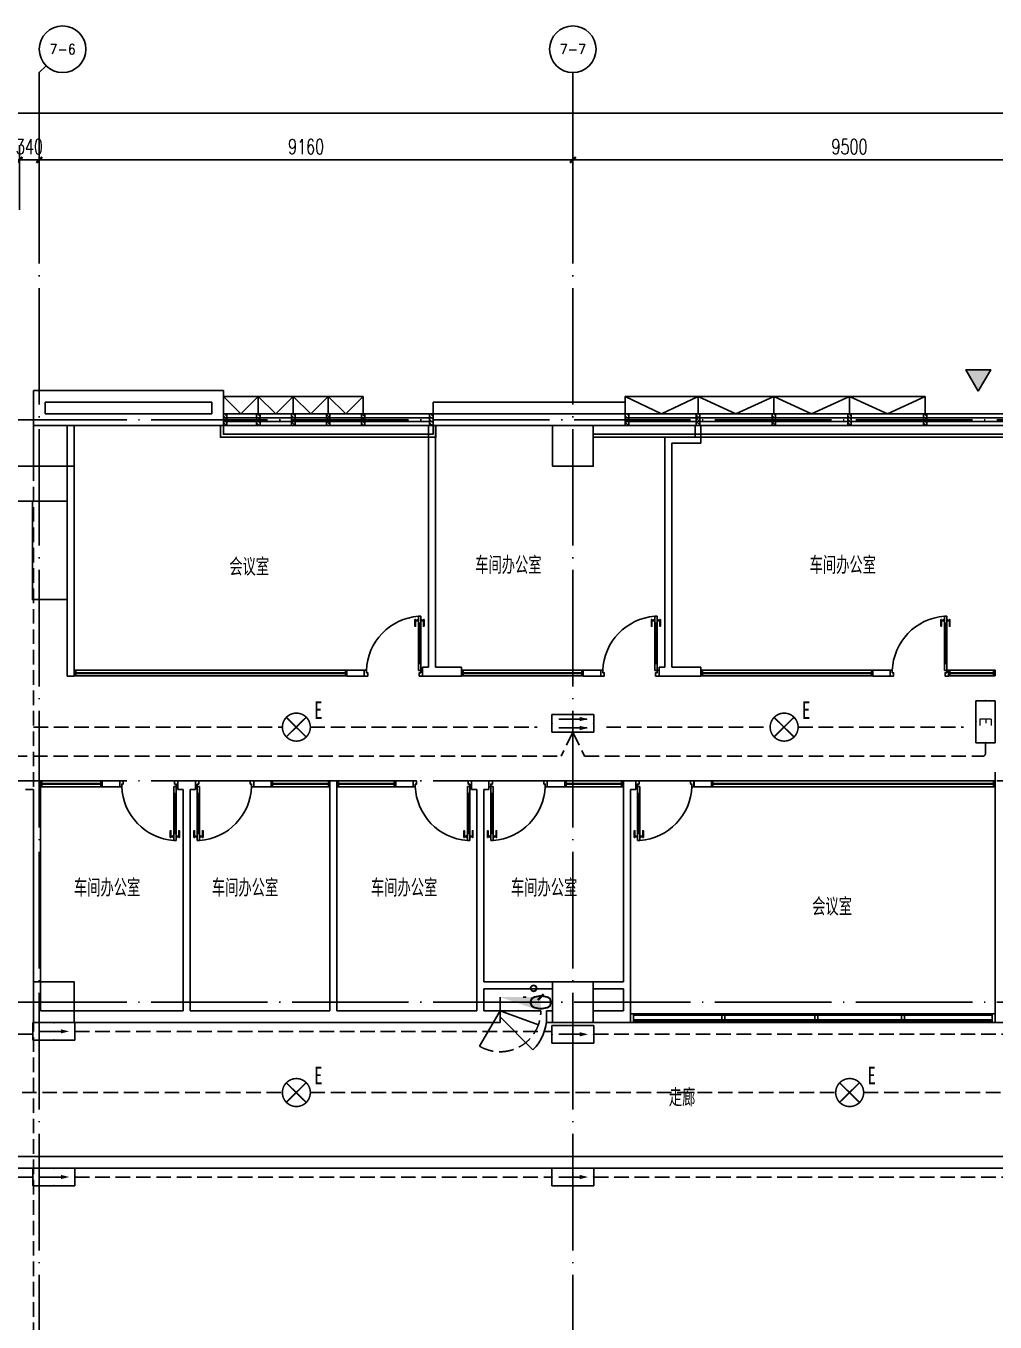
# Model space of a CAD drawing. Extents: x -621157 to 1764546, y -106808 to 741893.
# Drawn here: x 39991 to 56631, y 224510 to 246760 of the extents above; entities that cross this region are included whole.
import ezdxf
from ezdxf.enums import TextEntityAlignment as Align

# ---------------------------------------------------------------- set-up
doc = ezdxf.new("R2010")
doc.units = 0
doc.header["$LTSCALE"] = 1000
doc.header["$MEASUREMENT"] = 0
for name, pattern in [('DASH', [0.35, 0.25, -0.1]), ('XREF-A-101-平面图_t3$0$__DASH', [0.35, 0.25, -0.1]), ('XREF-A-101-平面图_t3$0$DASH', [0.35, 0.25, -0.1]), ('XREF-A-101-平面图_t3$0$DOTE', [2.42, 2, -0.2, 0.02, -0.2])]:
    doc.linetypes.add(name, pattern=pattern)
for name, color, linetype in [('0-底图', 7, 'Continuous'), ('AXIS_TEXT', 7, 'Continuous'), ('E-EQUIP-LGT', 3, 'Continuous'), ('EQUIP-照明', 3, 'Continuous'), ('TEL_TEXT', 7, 'Continuous'), ('WIRE-应急', 4, 'DASH'), ('WIRE-照明', 4, 'Continuous'), ('XREF-A-101-平面图_t3$0$A-COLUMN', 8, 'Continuous'), ('XREF-A-101-平面图_t3$0$A-CURTWALL', 8, 'Continuous'), ('XREF-A-101-平面图_t3$0$A-DOTE', 8, 'Continuous'), ('XREF-A-101-平面图_t3$0$A-GROUND', 8, 'Continuous'), ('XREF-A-101-平面图_t3$0$A-RAIL', 8, 'Continuous'), ('XREF-A-101-平面图_t3$0$A-ROOM-CH', 8, 'Continuous'), ('XREF-A-101-平面图_t3$0$A-WALL', 8, 'Continuous'), ('XREF-A-101-平面图_t3$0$A-WALL-FILL', 8, 'Continuous'), ('XREF-A-101-平面图_t3$0$A-WINDOW', 8, 'Continuous'), ('XREF-A-101-平面图_t3$0$A-开启符号', 8, 'Continuous'), ('XREF-A-101-平面图_t3$0$AXIS', 8, 'Continuous'), ('XREF-A-101-平面图_t3$0$DOOR-INF', 8, 'Continuous'), ('XREF-A-101-平面图_t3$0$F-B-INF', 8, 'Continuous'), ('XREF-A-101-平面图_t3$0$F-L-INF', 8, 'Continuous'), ('XREF-A-101-平面图_t3$0$GLASS WALL-INF', 8, 'Continuous'), ('XREF-A-101-平面图_t3$0$I-WALL-GYPSUM', 8, 'Continuous'), ('XREF-A-101-平面图_t3$0$I-玻璃隔断', 8, 'Continuous'), ('XREF-A-101-平面图_t3$0$P-EQUIPMENT', 8, 'Continuous'), ('XREF-A-101-平面图_t3$0$PARTITION-INF', 8, 'Continuous'), ('XREF-A-101-平面图_t3$0$PUB_HATCH', 8, 'Continuous'), ('XREF-A-101-平面图_t3$0$PUB_TEXT', 8, 'Continuous'), ('XREF-A-101-平面图_t3$0$水-尺寸', 8, 'Continuous'), ('设备-照明', 3, 'Continuous')]:
    doc.layers.add(name, color=color, linetype=linetype)
doc.styles.add('_TEL_DIM', font='SIMPLEX', dxfattribs={"width": 0.8, "height": 3.5, "bigfont": 'HZTXT'})
doc.styles.add('COMPLEX', font='COMPLEX')
doc.styles.get("Standard").update_dxf_attribs({"font": 'romans.shx', "bigfont": 'HZDXC.SHX'})
doc.styles.add('STYLE1', font='simhei.ttf')
doc.styles.add('XREF-A-101-平面图_t3$0$-HZDXCROMANS', font='ROMANS.shx', dxfattribs={"bigfont": 'HZDXC.shx'})
doc.styles.add('XREF-A-101-平面图_t3$0$69F Layout plan$0$Standard', font='arial.ttf', dxfattribs={"width": 0.8})
doc.styles.add('XREF-A-101-平面图_t3$0$A-AXIS-LABEL', font='COMPLEX', dxfattribs={"bigfont": 'GBCBIG'})
doc.styles.add('XREF-A-101-平面图_t3$0$A-DIM_T3', font='SIMPLEX', dxfattribs={"width": 0.705882, "bigfont": 'GBCBIG'})
doc.dimstyles.get("Standard").update_dxf_attribs({"dimscale": 100, "dimtxt": 3.5, "dimasz": 1, "dimexe": 2.5, "dimexo": 3, "dimgap": 1.5, "dimtad": 1, "dimdec": 0, "dimzin": 0, "dimdsep": 46, "dimtxsty": 'Standard', "dimblk": 'ARCHTICK', "dimcen": 0.09, "dimadec": 0, "dimazin": 0, "dimtfac": 1, "dimtdec": 0, "dimtix": 1, "dimtmove": 2, "dimatfit": 3, "dimfxl": 0, "dimtolj": 1, "dimtzin": 0, "dimarcsym": 0})
doc.dimstyles.new('XREF-A-101-平面图_t3$0$A-DIM-100', dxfattribs={"dimscale": 100, "dimtxt": 2.55, "dimasz": 1, "dimexe": 2.5, "dimexo": 3, "dimgap": 1, "dimtad": 1, "dimdec": 0, "dimzin": 0, "dimdsep": 46, "dimtxsty": 'XREF-A-101-平面图_t3$0$A-DIM_T3', "dimblk": 'XREF-A-101-平面图_t3$0$_ArchTick', "dimcen": 0.09, "dimclrt": 7, "dimazin": 2, "dimtfac": 1, "dimtdec": 0, "dimtix": 1, "dimtmove": 2, "dimatfit": 3, "dimfxl": 0, "dimtolj": 1, "dimtzin": 0, "dimarcsym": 0})

# ---------------------------------------------------------------- blocks, each defined once
blk = doc.blocks.new('XREF-A-101-平面图_t3$0$柱网3F')
at = {"layer": 'XREF-A-101-平面图_t3$0$A-COLUMN'}
for points in [[(38240, -800), (38940, -800), (38940, -100), (38240, -100)], [(47150, -800), (47850, -800), (47850, -100), (47150, -100)], [(38240, -10350), (38940, -10350), (38940, -9650), (38240, -9650)], [(47150, -10350), (47850, -10350), (47850, -9650), (47150, -9650)]]:
    blk.add_lwpolyline(points, close=True, dxfattribs=at)
blk = doc.blocks.new('XREF-A-101-平面图_t3$0$G$C869EB286')
at = {"layer": 'XREF-A-101-平面图_t3$0$A-WINDOW'}
h = blk.add_hatch(dxfattribs=at)
h.set_pattern_fill('ANSI31', color=256, scale=25)
h.set_pattern_definition([(45, (-143.957, -89940), (-28.0633, 28.0633), [])])
h.paths.add_polyline_path([(0, 60), (200, 60), (200, 0), (0, 0)])
blk.add_lwpolyline([(0, 60), (200, 60), (200, 0), (0, 0)], close=True, dxfattribs=at)
blk = doc.blocks.new('XREF-A-101-平面图_t3$0$ROOM')
at = {"layer": 'XREF-A-101-平面图_t3$0$A-ROOM-CH', "style": 'XREF-A-101-平面图_t3$0$-HZDXCROMANS', "width": 0.6}
for tag, p in [('中文房间名称', (0, -1000)), ('英文房间名称', (0, -1500))]:
    blk.add_attdef(tag, text='', height=300, dxfattribs=at).set_placement(p, align=Align.CENTER)
blk = doc.blocks.new('_ArchTick')
at = {"color": 0, "linetype": 'ByBlock', "const_width": 0.4}
blk.add_lwpolyline([(-0.5, -0.5), (0.5, 0.5)], dxfattribs=at)
blk = doc.blocks.new('*D25423')
at = {"layer": 'Defpoints', "color": 0}
blk.add_point((0, 0), dxfattribs=at)
blk.add_point((0, 0), dxfattribs=at)
blk.add_point((0, 0), dxfattribs=at)
blk.add_point((0, 0), dxfattribs=at)
at = {"layer": 'XREF-A-101-平面图_t3$0$水-尺寸', "color": 0, "linetype": 'ByBlock', "lineweight": -2}
blk.add_line((0, 300), (0, 250), dxfattribs=at)
blk.add_line((0, 300), (0, 250), dxfattribs=at)
blk.add_arc((0, 0), 0, 180, 180, dxfattribs=at)
at = {"layer": 'XREF-A-101-平面图_t3$0$水-尺寸', "color": 0, "linetype": 'ByBlock', "lineweight": -2, "xscale": 100, "yscale": 100, "zscale": 100}
for rotation in [90, 90.00000000000001]:
    blk.add_blockref('_ArchTick', (0, 0), dxfattribs=dict(at, rotation=rotation))
at = {"layer": 'XREF-A-101-平面图_t3$0$水-尺寸', "color": 0, "insert": (0, 0), "char_height": 350, "attachment_point": 5}
blk.add_mtext('\\A1;0%%d', dxfattribs=at)
blk = doc.blocks.new('XREF-A-101-平面图_t3$0$_ArchTick')
at = {"color": 0, "linetype": 'ByBlock', "const_width": 0.4}
blk.add_lwpolyline([(-0.5, -0.5), (0.5, 0.5)], dxfattribs=at)
blk = doc.blocks.new('*D25496')
at = {"layer": 'Defpoints', "color": 0}
for p in [(47500, 44460), (47500, 43300), (57000, 43300)]:
    blk.add_point(p, dxfattribs=at)
at = {"layer": 'XREF-A-101-平面图_t3$0$AXIS', "color": 0, "lineweight": -2}
for p, q in [((47500, 43600), (47500, 44710)), ((57000, 43600), (57000, 44710)), ((57000, 44460), (47500, 44460))]:
    blk.add_line(p, q, dxfattribs=at)
at = {"layer": 'XREF-A-101-平面图_t3$0$AXIS', "color": 0, "linetype": 'ByBlock', "lineweight": -2, "xscale": 100, "yscale": 100, "zscale": 100, "rotation": 180}
blk.add_blockref('XREF-A-101-平面图_t3$0$_ArchTick', (47500, 44460), dxfattribs=at)
at = {"layer": 'XREF-A-101-平面图_t3$0$AXIS', "color": 0, "linetype": 'ByBlock', "lineweight": -2, "xscale": 100, "yscale": 100, "zscale": 100}
blk.add_blockref('XREF-A-101-平面图_t3$0$_ArchTick', (57000, 44460), dxfattribs=at)
at = {"layer": 'XREF-A-101-平面图_t3$0$AXIS', "color": 7, "insert": (52250, 44687), "char_height": 255, "attachment_point": 5, "style": 'XREF-A-101-平面图_t3$0$A-DIM_T3'}
blk.add_mtext('\\A1;9500', dxfattribs=at)
blk = doc.blocks.new('*D25497')
at = {"layer": 'Defpoints', "color": 0}
for p in [(38340, 44460), (38340, 43300), (47500, 43300)]:
    blk.add_point(p, dxfattribs=at)
at = {"layer": 'XREF-A-101-平面图_t3$0$AXIS', "color": 0, "lineweight": -2}
for p, q in [((38340, 43600), (38340, 44710)), ((47500, 43600), (47500, 44710)), ((47500, 44460), (38340, 44460))]:
    blk.add_line(p, q, dxfattribs=at)
at = {"layer": 'XREF-A-101-平面图_t3$0$AXIS', "color": 0, "linetype": 'ByBlock', "lineweight": -2, "xscale": 100, "yscale": 100, "zscale": 100, "rotation": 180}
blk.add_blockref('XREF-A-101-平面图_t3$0$_ArchTick', (38340, 44460), dxfattribs=at)
at = {"layer": 'XREF-A-101-平面图_t3$0$AXIS', "color": 0, "linetype": 'ByBlock', "lineweight": -2, "xscale": 100, "yscale": 100, "zscale": 100}
blk.add_blockref('XREF-A-101-平面图_t3$0$_ArchTick', (47500, 44460), dxfattribs=at)
at = {"layer": 'XREF-A-101-平面图_t3$0$AXIS', "color": 7, "insert": (42920, 44687), "char_height": 255, "attachment_point": 5, "style": 'XREF-A-101-平面图_t3$0$A-DIM_T3'}
blk.add_mtext('\\A1;9160', dxfattribs=at)
blk = doc.blocks.new('*D25498')
at = {"layer": 'Defpoints', "color": 0}
for p in [(38000, 44460), (38000, 43300), (38340, 43300)]:
    blk.add_point(p, dxfattribs=at)
at = {"layer": 'XREF-A-101-平面图_t3$0$AXIS', "color": 0, "lineweight": -2}
for p, q in [((38000, 43600), (38000, 44710)), ((38340, 43600), (38340, 44710)), ((38000, 44460), (37900, 44460)), ((38340, 44460), (38000, 44460)), ((38340, 44460), (38440, 44460))]:
    blk.add_line(p, q, dxfattribs=at)
at = {"layer": 'XREF-A-101-平面图_t3$0$AXIS', "color": 0, "linetype": 'ByBlock', "lineweight": -2, "xscale": 100, "yscale": 100, "zscale": 100}
blk.add_blockref('XREF-A-101-平面图_t3$0$_ArchTick', (38000, 44460), dxfattribs=at)
at = {"layer": 'XREF-A-101-平面图_t3$0$AXIS', "color": 0, "linetype": 'ByBlock', "lineweight": -2, "xscale": 100, "yscale": 100, "zscale": 100, "rotation": 180}
blk.add_blockref('XREF-A-101-平面图_t3$0$_ArchTick', (38340, 44460), dxfattribs=at)
at = {"layer": 'XREF-A-101-平面图_t3$0$AXIS', "color": 7, "insert": (38170, 44687), "char_height": 255, "attachment_point": 5, "style": 'XREF-A-101-平面图_t3$0$A-DIM_T3'}
blk.add_mtext('\\A1;340', dxfattribs=at)
blk = doc.blocks.new('_AXISO')
blk.add_circle((0, 0), 0.5)
at = {"layer": 'AXIS_TEXT', "style": 'COMPLEX'}
blk.add_attdef('A', text='', height=0.56, dxfattribs=at).set_placement((-0.25, -0.28), (0.25, -0.28), align=Align.FIT)
blk = doc.blocks.new('*D25505')
at = {"layer": 'Defpoints', "color": 0}
for p in [(-500, 45260), (-500, 43300), (66800, 43300)]:
    blk.add_point(p, dxfattribs=at)
at = {"layer": 'XREF-A-101-平面图_t3$0$AXIS', "color": 0, "lineweight": -2}
for p, q in [((-500, 43600), (-500, 45510)), ((66800, 43600), (66800, 45510)), ((66800, 45260), (-500, 45260))]:
    blk.add_line(p, q, dxfattribs=at)
at = {"layer": 'XREF-A-101-平面图_t3$0$AXIS', "color": 0, "linetype": 'ByBlock', "lineweight": -2, "xscale": 100, "yscale": 100, "zscale": 100, "rotation": 180}
blk.add_blockref('XREF-A-101-平面图_t3$0$_ArchTick', (-500, 45260), dxfattribs=at)
at = {"layer": 'XREF-A-101-平面图_t3$0$AXIS', "color": 0, "linetype": 'ByBlock', "lineweight": -2, "xscale": 100, "yscale": 100, "zscale": 100}
blk.add_blockref('XREF-A-101-平面图_t3$0$_ArchTick', (66800, 45260), dxfattribs=at)
at = {"layer": 'XREF-A-101-平面图_t3$0$AXIS', "color": 7, "insert": (33150, 45487), "char_height": 255, "attachment_point": 5, "style": 'XREF-A-101-平面图_t3$0$A-DIM_T3'}
blk.add_mtext('\\A1;67300', dxfattribs=at)
blk = doc.blocks.new('*U25329')
at = {"color": 1}
for p, q in [((1428, 13673), (1428, 7514)), ((1433, 13673), (1433, 7514)), ((1438, 13673), (1438, 7514)), ((1443, 13673), (1443, 7514)), ((1448, 13673), (1448, 7514)), ((1453, 13673), (1453, 7514)), ((1429, 7513), (1428, 7514)), ((1429, 7513), (1432, 7513)), ((1433, 7514), (1432, 7513)), ((1433, 7514), (1438, 7514)), ((1439, 7513), (1438, 7514)), ((1439, 7513), (1442, 7513)), ((1443, 7514), (1442, 7513)), ((1443, 7514), (1448, 7514)), ((1449, 7513), (1448, 7514)), ((1449, 7513), (1452, 7513)), ((1453, 7514), (1452, 7513))]:
    blk.add_line(p, q, dxfattribs=at)
blk = doc.blocks.new('*U25330')
at = {"color": 1}
for p, q in [((3016, 1134), (3015, 1133)), ((3015, 1133), (3015, 1129)), ((3016, 1128), (3015, 1129)), ((9175, 1134), (3016, 1134)), ((9175, 1128), (3016, 1128))]:
    blk.add_line(p, q, dxfattribs=at)
blk = doc.blocks.new('XREF-A-101-平面图_t3$0$A$C4A4B287C')
at = {"layer": 'XREF-A-101-平面图_t3$0$GLASS WALL-INF', "elevation": -1}
blk.add_lwpolyline([(100, 300), (100, 0), (0, 0), (0, 300)], close=True, dxfattribs=at)
blk = doc.blocks.new('*U25337')
at = {"layer": 'XREF-A-101-平面图_t3$0$PARTITION-INF', "color": 8}
for p, q in [((-21681, 43130), (-20722, 43130)), ((-20722, 43030), (-21681, 43030))]:
    blk.add_line(p, q, dxfattribs=at)
at = {"layer": 'XREF-A-101-平面图_t3$0$PARTITION-INF', "color": 5}
for p, q in [((-20722, 43085), (-21681, 43085)), ((-20722, 43075), (-21681, 43075))]:
    blk.add_line(p, q, dxfattribs=at)
for points in [[(-21706, 43130), (-21681, 43130), (-21681, 43030), (-21706, 43030)], [(-20722, 43130), (-20697, 43130), (-20697, 43030), (-20722, 43030)]]:
    blk.add_lwpolyline(points, close=True, dxfattribs=at)
blk = doc.blocks.new('XREF-A-101-平面图_t3$0$EW23')
at = {"color": 5}
for p, q in [((7205, 24900, 0), (7205, 23970, 0)), ((7205, 24900, 0), (7245, 24900, 0)), ((7245, 24780, 0), (7205, 24780, 0)), ((7245, 24900, 0), (7245, 23970, 0)), ((7205, 24090, 0), (7246, 24090, 0)), ((7205, 23970, 0), (7245, 23970, 0))]:
    blk.add_line(p, q, dxfattribs=at)
at = {"color": 5, "elevation": 0}
for points in [[(7215, 24995), (7175, 24995), (7175, 24895), (7205, 24895), (7205, 24940), (7233, 24940), (7233, 24985), (7233, 24995), (7215, 24995)], [(8135, 24995), (8175, 24995), (8175, 24895), (8140, 24895), (8140, 24940), (8117, 24940), (8117, 24985), (8117, 24995), (8135, 24995)]]:
    blk.add_lwpolyline(points, close=True, dxfattribs=at)
at = {"color": 8, "elevation": 0}
for points in [[(7228, 24780), (7228, 24090)], [(7160, 24035), (7160, 24026), (7150, 24026), (7150, 24140), (7160, 24140), (7160, 24045)], [(7296, 24035), (7296, 24026), (7306, 24026), (7306, 24140), (7296, 24140), (7296, 24045)]]:
    blk.add_lwpolyline(points, dxfattribs=at)
for points in [[(7200, 24035), (7154, 24035), (7154, 24045), (7200, 24045)], [(7205, 24021), (7200, 24021), (7200, 24059), (7205, 24059)], [(7246, 24021), (7256, 24021), (7256, 24059), (7246, 24059)], [(7256, 24035), (7302, 24035), (7302, 24045), (7256, 24045)]]:
    blk.add_lwpolyline(points, close=True, dxfattribs=at)
at = {"color": 8}
blk.add_arc((7172, 24936, 0), 969, 274.4003, 357.8611, dxfattribs=at)
blk = doc.blocks.new('*U25338')
at = {"layer": 'XREF-A-101-平面图_t3$0$PARTITION-INF', "color": 8}
for p, q in [((-22841, 43130), (-18022, 43130)), ((-18022, 43030), (-22841, 43030))]:
    blk.add_line(p, q, dxfattribs=at)
at = {"layer": 'XREF-A-101-平面图_t3$0$PARTITION-INF', "color": 5}
for p, q in [((-18022, 43085), (-22841, 43085)), ((-18022, 43075), (-22841, 43075))]:
    blk.add_line(p, q, dxfattribs=at)
for points in [[(-22866, 43130), (-22841, 43130), (-22841, 43030), (-22866, 43030)], [(-18022, 43130), (-17997, 43130), (-17997, 43030), (-18022, 43030)]]:
    blk.add_lwpolyline(points, close=True, dxfattribs=at)
blk = doc.blocks.new('*U25339')
at = {"layer": 'XREF-A-101-平面图_t3$0$PARTITION-INF', "color": 8}
for p, q in [((-21702, 43130), (-20742, 43130)), ((-20742, 43030), (-21702, 43030))]:
    blk.add_line(p, q, dxfattribs=at)
at = {"layer": 'XREF-A-101-平面图_t3$0$PARTITION-INF', "color": 5}
for p, q in [((-20742, 43085), (-21702, 43085)), ((-20742, 43075), (-21702, 43075))]:
    blk.add_line(p, q, dxfattribs=at)
for points in [[(-21727, 43130), (-21702, 43130), (-21702, 43030), (-21727, 43030)], [(-20742, 43130), (-20717, 43130), (-20717, 43030), (-20742, 43030)]]:
    blk.add_lwpolyline(points, close=True, dxfattribs=at)
blk = doc.blocks.new('*U25340')
at = {"layer": 'XREF-A-101-平面图_t3$0$PARTITION-INF', "color": 8}
for p, q in [((-21691, 43130), (-20742, 43130)), ((-20742, 43030), (-21691, 43030))]:
    blk.add_line(p, q, dxfattribs=at)
at = {"layer": 'XREF-A-101-平面图_t3$0$PARTITION-INF', "color": 5}
for p, q in [((-20742, 43085), (-21691, 43085)), ((-20742, 43075), (-21691, 43075))]:
    blk.add_line(p, q, dxfattribs=at)
for points in [[(-21716, 43130), (-21691, 43130), (-21691, 43030), (-21716, 43030)], [(-20742, 43130), (-20717, 43130), (-20717, 43030), (-20742, 43030)]]:
    blk.add_lwpolyline(points, close=True, dxfattribs=at)
blk = doc.blocks.new('*U25341')
at = {"layer": 'XREF-A-101-平面图_t3$0$PARTITION-INF', "color": 8}
for p, q in [((-21712, 43130), (-20702, 43130)), ((-20702, 43030), (-21712, 43030))]:
    blk.add_line(p, q, dxfattribs=at)
at = {"layer": 'XREF-A-101-平面图_t3$0$PARTITION-INF', "color": 5}
for p, q in [((-20702, 43085), (-21712, 43085)), ((-20702, 43075), (-21712, 43075))]:
    blk.add_line(p, q, dxfattribs=at)
for points in [[(-21737, 43130), (-21712, 43130), (-21712, 43030), (-21737, 43030)], [(-20702, 43130), (-20677, 43130), (-20677, 43030), (-20702, 43030)]]:
    blk.add_lwpolyline(points, close=True, dxfattribs=at)
blk = doc.blocks.new('*U25342')
at = {"layer": 'XREF-A-101-平面图_t3$0$PARTITION-INF', "color": 8}
for p, q in [((-21021, 43130), (-18121, 43130)), ((-18121, 43030), (-21021, 43030))]:
    blk.add_line(p, q, dxfattribs=at)
at = {"layer": 'XREF-A-101-平面图_t3$0$PARTITION-INF', "color": 5}
for p, q in [((-18121, 43085), (-21021, 43085)), ((-18121, 43075), (-21021, 43075))]:
    blk.add_line(p, q, dxfattribs=at)
for points in [[(-21046, 43130), (-21021, 43130), (-21021, 43030), (-21046, 43030)], [(-18121, 43130), (-18096, 43130), (-18096, 43030), (-18121, 43030)]]:
    blk.add_lwpolyline(points, close=True, dxfattribs=at)
blk = doc.blocks.new('*U25343')
at = {"layer": 'XREF-A-101-平面图_t3$0$PARTITION-INF', "color": 8}
for p, q in [((-21681, 43130), (-20931, 43130)), ((-20931, 43030), (-21681, 43030))]:
    blk.add_line(p, q, dxfattribs=at)
at = {"layer": 'XREF-A-101-平面图_t3$0$PARTITION-INF', "color": 5}
for p, q in [((-20931, 43085), (-21681, 43085)), ((-20931, 43075), (-21681, 43075))]:
    blk.add_line(p, q, dxfattribs=at)
for points in [[(-21706, 43130), (-21681, 43130), (-21681, 43030), (-21706, 43030)], [(-20931, 43130), (-20906, 43130), (-20906, 43030), (-20931, 43030)]]:
    blk.add_lwpolyline(points, close=True, dxfattribs=at)
blk = doc.blocks.new('*U25344')
at = {"layer": 'XREF-A-101-平面图_t3$0$PARTITION-INF', "color": 8}
for p, q in [((-20161, 43130), (-18121, 43130)), ((-18121, 43030), (-20161, 43030))]:
    blk.add_line(p, q, dxfattribs=at)
at = {"layer": 'XREF-A-101-平面图_t3$0$PARTITION-INF', "color": 5}
for p, q in [((-18121, 43085), (-20161, 43085)), ((-18121, 43075), (-20161, 43075))]:
    blk.add_line(p, q, dxfattribs=at)
for points in [[(-20186, 43130), (-20161, 43130), (-20161, 43030), (-20186, 43030)], [(-18121, 43130), (-18096, 43130), (-18096, 43030), (-18121, 43030)]]:
    blk.add_lwpolyline(points, close=True, dxfattribs=at)
blk = doc.blocks.new('*U25345')
at = {"layer": 'XREF-A-101-平面图_t3$0$PARTITION-INF', "color": 8}
for p, q in [((-21681, 43130), (-17052, 43130)), ((-17052, 43030), (-21681, 43030))]:
    blk.add_line(p, q, dxfattribs=at)
at = {"layer": 'XREF-A-101-平面图_t3$0$PARTITION-INF', "color": 5}
for p, q in [((-17052, 43085), (-21681, 43085)), ((-17052, 43075), (-21681, 43075))]:
    blk.add_line(p, q, dxfattribs=at)
for points in [[(-21706, 43130), (-21681, 43130), (-21681, 43030), (-21706, 43030)], [(-17052, 43130), (-17027, 43130), (-17027, 43030), (-17052, 43030)]]:
    blk.add_lwpolyline(points, close=True, dxfattribs=at)
blk = doc.blocks.new('XREF-A-101-平面图_t3$0$G$C5C507F0A')
at = {"layer": 'XREF-A-101-平面图_t3$0$I-玻璃隔断'}
for points, elevation in [([(48440, -10250), (48440, -10100), (48390, -10100), (48390, -10250)], 0), ([(50010, -10250), (50010, -10100), (49960, -10100), (49960, -10250)], 0), ([(51604, -10250), (51604, -10100), (51554, -10100), (51554, -10250)], -1), ([(53094, -10250), (53094, -10100), (53044, -10100), (53044, -10250)], -1)]:
    blk.add_lwpolyline(points, close=True, dxfattribs=dict(at, elevation=elevation))
for points in [[(54600, -10250), (54600, -10100), (48440, -10100), (48440, -10250)], [(54650, -10250), (54650, -10100), (54600, -10100), (54600, -10250)]]:
    blk.add_lwpolyline(points, close=True, dxfattribs=at)
at = {"layer": 'XREF-A-101-平面图_t3$0$DOOR-INF'}
for name, p, rotation in [('XREF-A-101-平面图_t3$0$EW23', (51995, 20695, 0), 180), ('XREF-A-101-平面图_t3$0$EW23', (56055, 20695, 0), 180), ('XREF-A-101-平面图_t3$0$EW23', (61025, 20695, 0), 180), ('XREF-A-101-平面图_t3$0$A$C4A4B287C', (39620, -6200, 1), 89.99999999968206), ('XREF-A-101-平面图_t3$0$A$C4A4B287C', (44660, -6200, 1), 89.99999999968206)]:
    blk.add_blockref(name, p, dxfattribs=dict(at, rotation=rotation))
at = {"layer": 'XREF-A-101-平面图_t3$0$DOOR-INF', "xscale": -1}
for p, rotation in [((43819, -4200), 90.00000000031785), ((47880, -4200, 1), 90.00000000031785), ((52850, -4200, 1), 90.00000000031785), ((41921, -6200, 0), 270.000000000318), ((46961, -6200, 1), 270.000000000318), ((49481, -6200, 0), 270.000000000318)]:
    blk.add_blockref('XREF-A-101-平面图_t3$0$A$C4A4B287C', p, dxfattribs=dict(at, rotation=rotation))
for p in [(47795, -31095, 0), (52835, -31095, 1)]:
    blk.add_blockref('XREF-A-101-平面图_t3$0$EW23', p, dxfattribs=at)
at = {"layer": 'XREF-A-101-平面图_t3$0$DOOR-INF'}
for p in [(33745, -31095, 0), (38785, -31095, 1), (41305, -31095, 0)]:
    blk.add_blockref('XREF-A-101-平面图_t3$0$EW23', p, dxfattribs=at)
at = {"layer": 'XREF-A-101-平面图_t3$0$I-玻璃隔断', "color": 1}
blk.add_blockref('*U25330', (45425, -11249), dxfattribs=at)
at = {"layer": 'XREF-A-101-平面图_t3$0$I-玻璃隔断', "color": 1, "xscale": -1, "rotation": 270}
blk.add_blockref('*U25329', (40927, -11652), dxfattribs=at)
at = {"layer": 'XREF-A-101-平面图_t3$0$PARTITION-INF', "rotation": 180}
for name, p in [('*U25345', (21813, 38831, -1)), ('*U25343', (32944, 38831))]:
    blk.add_blockref(name, p, dxfattribs=at)
at = {"layer": 'XREF-A-101-平面图_t3$0$PARTITION-INF', "xscale": -1, "rotation": 180}
for name, p in [('*U25344', (65676, 38831, 1)), ('*U25342', (70646, 38831, 1))]:
    blk.add_blockref(name, p, dxfattribs=at)
at = {"layer": 'XREF-A-101-平面图_t3$0$PARTITION-INF', "xscale": -1}
for name, p in [('*U25341', (17583, -49231, 0)), ('*U25339', (22633, -49231, 0))]:
    blk.add_blockref(name, p, dxfattribs=at)
at = {"layer": 'XREF-A-101-平面图_t3$0$PARTITION-INF'}
for name, p in [('*U25337', (63927, -49231, 0)), ('*U25340', (68977, -49231)), ('*U25338', (72647, -49231, -1))]:
    blk.add_blockref(name, p, dxfattribs=at)
blk = doc.blocks.new('XREF-A-101-平面图_t3$0$A$C2C206FAC')
for p, q in [((0, 485), (400, 485)), ((0, 485), (0, 98)), ((400, 485), (400, 98)), ((20, 94), (20, 44)), ((148, 50), (145, 0)), ((145, 0), (160, 0)), ((148, 50), (150, 50)), ((155, 50), (157, 50)), ((157, 50), (160, 0)), ((260, 50), (257, 0)), ((257, 0), (272, 0)), ((260, 50), (262, 50)), ((267, 50), (269, 50)), ((269, 50), (272, 0)), ((380, 94), (380, 44))]:
    blk.add_line(p, q)
for centre, radius in [((200, 278), 179), ((200, 278), 164), ((153, 50), 2.6), ((265, 50), 2.6)]:
    blk.add_circle(centre, radius)
for centre, radius, start, end in [((200, 1084), 1006, 258.547, 281.4897), ((200, 1084), 1056, 260.1999, 267.1079), ((152, 54), 10.9, 296.6275, 243.5797), ((200, 1084), 1056, 267.7307, 273.2177), ((265, 54), 10.9, 296.6275, 243.5797), ((200, 1084), 1056, 273.8352, 279.8368)]:
    blk.add_arc(centre, radius, start, end)
at = {"insert": (1123, 210), "char_height": 150, "width": 1952.54, "attachment_point": 1, "rotation": 180, "style": 'XREF-A-101-平面图_t3$0$69F Layout plan$0$Standard'}
blk.add_mtext('\\pxi5.6747;W', dxfattribs=at)
blk = doc.blocks.new('XREF-A-101-平面图_t3$0$yuouioui')
at = {"linetype": 'XREF-A-101-平面图_t3$0$__DASH', "ltscale": 1000}
blk.add_lwpolyline([(300666, 20452), (301087, 20452), (301087, 20000), (300666, 20000)], close=True, dxfattribs=at)
at = {"linetype": 'XREF-A-101-平面图_t3$0$__DASH', "ltscale": 1000, "rotation": 89.98165643611132}
blk.add_blockref('XREF-A-101-平面图_t3$0$A$C2C206FAC', (301151, 20026), dxfattribs=at)
blk = doc.blocks.new('XREF-A-101-平面图_t3$0$G$CA7BD363D')
at = {"layer": 'XREF-A-101-平面图_t3$0$F-B-INF'}
for points in [[(-1870, -600), (0, -600), (0, 0), (-1870, 0)], [(-1870, 0), (-1320, 0), (-1320, -600), (-1870, -600)], [(0, -2289), (0, -600), (-600, -600), (-600, -2289)]]:
    blk.add_lwpolyline(points, close=True, dxfattribs=at)
at = {"layer": 'XREF-A-101-平面图_t3$0$F-L-INF', "ltscale": 0.15, "xscale": -1, "rotation": 89.99999999999999}
blk.add_blockref('XREF-A-101-平面图_t3$0$yuouioui', (18631, 300582), dxfattribs=at)
blk = doc.blocks.new('XREF-A-101-平面图_t3$0$bz1')
at = {"layer": 'XREF-A-101-平面图_t3$0$PUB_HATCH'}
h = blk.add_hatch(color=1, dxfattribs=at)
h.dxf.hatch_style = 1
h.paths.add_polyline_path([(4866032, -641203), (4865818, -641573), (4866245, -641573)])
at = {"layer": 'XREF-A-101-平面图_t3$0$PUB_TEXT', "color": 1}
blk.add_lwpolyline([(4866032, -641203), (4865818, -641573), (4866245, -641573)], close=True, dxfattribs=at)
blk = doc.blocks.new('XREF-A-101-平面图_t3$0$G$C34B60025')
at = {"xscale": -1, "rotation": 180}
blk.add_blockref('XREF-A-101-平面图_t3$0$bz1', (-4811670, -540615), dxfattribs=at)
blk = doc.blocks.new('XREF-A-101-平面图_t3$0$DOOR2DLIB$SYSLIB$00000101')
at = {"color": 0}
blk.add_line((0.5, 0), (-0.207, 0.707), dxfattribs=at)
blk.add_arc((0.5, 0), 1, 135, 180, dxfattribs=at)
blk = doc.blocks.new('HC002631130701')
at = {"layer": 'WIRE-照明', "color": 0}
for p, q in [((-3.6, 3), (3.6, 3)), ((-3.6, 0), (-3.6, 3)), ((3.6, 3), (3.6, 0)), ((3.6, 0), (-3.6, 0)), ((-2.4, 1.5), (1.2, 1.5))]:
    blk.add_line(p, q, dxfattribs=at)
for p in [(0, 3), (-3.6, 1.5), (0, 0), (3.6, 1.5)]:
    blk.add_point(p, dxfattribs=at)
blk.add_solid([(1.2, 1.86), (2.64, 1.5), (1.2, 1.14)], dxfattribs=at)
at = {"color": 0, "width": 0.7}
blk.add_attdef('PSFHATT', (3.62, 0), '', height=0.025, dxfattribs=at)
at = {"layer": 'TEL_TEXT', "color": 0, "style": '_TEL_DIM', "flags": 1}
blk.add_attdef('A', text='', height=0.0001, dxfattribs=at).set_placement((0, 3), align=Align.MIDDLE_CENTER)
blk = doc.blocks.new('HC002633132082')
at = {"layer": 'EQUIP-照明', "color": 0, "linetype": 'Continuous', "const_width": 0.267}
blk.add_lwpolyline([(-2.37, 0, 1), (2.43, 0, 1)], format="xyb", close=True, dxfattribs=at)
for points in [[(-1.7, 1.67), (1.7, -1.67)], [(-1.7, -1.67), (-1.7, -1.67), (1.7, 1.67)]]:
    blk.add_lwpolyline(points, dxfattribs=at)
at = {"layer": 'EQUIP-照明', "color": 0}
blk.add_point((0, 0), dxfattribs=at)
at = {"color": 0, "width": 0.7}
blk.add_attdef('PSFHATT', (4.48, -2.4), '', height=0.025, dxfattribs=at)
at = {"layer": 'EQUIP-照明', "color": 0, "style": 'STYLE1', "width": 0.7}
blk.add_text('E', height=3, dxfattribs=at).set_placement((3.81, 1.42), align=Align.CENTER)
at = {"layer": 'EQUIP-照明', "color": 0, "style": '_TEL_DIM', "flags": 1}
blk.add_attdef('A', text='', height=0.0001, dxfattribs=at).set_placement((0.03, 0), align=Align.MIDDLE_CENTER)
blk = doc.blocks.new('HC002649110740')
at = {"layer": 'EQUIP-照明', "color": 0}
for p, q in [((3.6, 3.3), (-3.6, 3.3)), ((-3.6, 3.3), (-3.6, 0)), ((3.6, 0), (3.6, 3.3)), ((-3.6, 0), (3.6, 0))]:
    blk.add_line(p, q, dxfattribs=at)
for p in [(0, 3.3), (-3.6, 1.65), (0, 0), (3.6, 1.65)]:
    blk.add_point(p, dxfattribs=at)
at = {"color": 0, "width": 0.7}
blk.add_attdef('PSFHATT', (9.31, 0), '', height=0.025, dxfattribs=at)
at = {"layer": 'EQUIP-照明', "color": 0, "style": '_TEL_DIM'}
blk.add_attdef('$TEXT$', text='', height=2, dxfattribs=at).set_placement((0, 1.65), align=Align.MIDDLE_CENTER)
at = {"layer": 'EQUIP-照明', "color": 0, "style": '_TEL_DIM', "flags": 1}
blk.add_attdef('A', text='', height=0.0001, dxfattribs=at).set_placement((0, 0), align=Align.MIDDLE_CENTER)
blk = doc.blocks.new('HC002651110953')
at = {"layer": 'E-EQUIP-LGT', "color": 0}
for p, q in [((-7.2, 1.5), (-7.2, -1.5)), ((0, 1.5), (-7.2, 1.5)), ((-6, 0.74), (-1.2, 0.74)), ((0, -1.5), (0, 1.5)), ((-7.2, -1.5), (0, -1.5)), ((-6, -0.8), (-1.2, -0.8))]:
    blk.add_line(p, q, dxfattribs=at)
for p in [(-7.2, 0), (0, 0)]:
    blk.add_point(p, dxfattribs=at)
for points in [[(-2.4, 0.38), (-0.96, 0.74), (-2.4, 1.1)], [(-2.4, -1.16), (-0.96, -0.8), (-2.4, -0.44)]]:
    blk.add_solid(points, dxfattribs=at)
at = {"color": 0, "width": 0.7}
blk.add_attdef('PSFHATT', (0.02, -1.5), '', height=0.025, dxfattribs=at)
at = {"layer": 'E-EQUIP-LGT', "color": 0, "style": '_TEL_DIM', "flags": 1}
for tag in ['A', 'REMARK']:
    blk.add_attdef(tag, text='', height=0.0001, dxfattribs=at).set_placement((-3.6, -1.5), align=Align.MIDDLE_CENTER)
blk = doc.blocks.new('XREF-A-101-平面图_t3$0$单出口消火栓新')
for p, q in [((-240, 700), (-846.2, 1050)), ((-479.4, 42.2), (-240, 700)), ((-240, 0), (-240, 700)), ((-240, 700), (0, 700))]:
    blk.add_line(p, q)
at = {"color": 0, "linetype": 'XREF-A-101-平面图_t3$0$DASH'}
blk.add_arc((-240, 700), 700, 150, 270, dxfattribs=at)
blk.add_solid([(-240, 0), (0, 0), (0, 700)])
at = {"layer": 'XREF-A-101-平面图_t3$0$水-尺寸', "linetype": 'ByBlock'}
dim = blk.add_angular_dim_3p(base=(0, 0), center=(0, 0), p1=(0, 0), p2=(0, 0), dimstyle='Standard', dxfattribs=at)
dim.commit()
dim.dimension.update_dxf_attribs({"geometry": '*D25423', "text_midpoint": (0, 0)})
blk = doc.blocks.new('XREF-A-101-平面图_t3$0$G$C156FCA62')
at = {"layer": 'XREF-A-101-平面图_t3$0$P-EQUIPMENT', "rotation": 90}
blk.add_blockref('XREF-A-101-平面图_t3$0$单出口消火栓新', (46950, 230090), dxfattribs=at)
blk = doc.blocks.new('XREF-A-101-平面图_t3$0$轴网(3)')
at = {"layer": 'XREF-A-101-平面图_t3$0$A-DOTE', "linetype": 'XREF-A-101-平面图_t3$0$DOTE'}
for p, q in [((38340, -3300), (38340, 43300)), ((47500, -3300), (47500, 43300)), ((-3300, 40000), (69800, 40000)), ((-3300, 33800), (69800, 33800)), ((-3300, 30000), (69800, 30000))]:
    blk.add_line(p, q, dxfattribs=at)
at = {"layer": 'XREF-A-101-平面图_t3$0$AXIS'}
for p, q in [((38340, 45959.5), (38457.2, 46076.7)), ((38340, 43300), (38340, 45959.5)), ((47500, 43300), (47500, 45959.5))]:
    blk.add_line(p, q, dxfattribs=at)
ref = blk.add_blockref('_AXISO', (38740, 46359.5), dxfattribs=dict(at, xscale=800, yscale=800, zscale=800))
ref.add_attrib('A', '7-6', dxfattribs={"color": 7, "height": 168.54, "style": 'XREF-A-101-平面图_t3$0$A-AXIS-LABEL', "width": 0.933333}).set_placement((38515.3, 46275.2), (38964.7, 46275.2), align=Align.FIT)
ref = blk.add_blockref('_AXISO', (47500, 46359.5), dxfattribs=dict(at, xscale=800, yscale=800, zscale=800))
ref.add_attrib('A', '7-7', dxfattribs={"color": 7, "height": 168.54, "style": 'XREF-A-101-平面图_t3$0$A-AXIS-LABEL', "width": 0.933333}).set_placement((47275.3, 46275.2), (47724.7, 46275.2), align=Align.FIT)
for p1, p2, distance, picture, middle in [((66800, 43300), (-500, 43300), -1959.5, '*D25505', (33150, 45487)), ((38340, 43300), (38000, 43300), -1159.5, '*D25498', (38170, 44687)), ((47500, 43300), (38340, 43300), -1159.5, '*D25497', (42920, 44687)), ((57000, 43300), (47500, 43300), -1159.5, '*D25496', (52250, 44687))]:
    dim = blk.add_aligned_dim(p1=p1, p2=p2, distance=distance, dimstyle='XREF-A-101-平面图_t3$0$A-DIM-100', dxfattribs=at)
    dim.commit()
    dim.dimension.update_dxf_attribs({"geometry": picture, "text_midpoint": middle})
blk = doc.blocks.new('XREF-A-101-平面图_t3$0$G$C646F86AA')
at = {"layer": 'XREF-A-101-平面图_t3$0$P-EQUIPMENT', "rotation": 90}
blk.add_blockref('XREF-A-101-平面图_t3$0$单出口消火栓新', (46950, 230090), dxfattribs=at)
blk = doc.blocks.new('XREF-A-101-平面图_t3')
at = {"layer": 'XREF-A-101-平面图_t3$0$A-CURTWALL'}
for p, q in [((245100, 240100), (241500, 240100)), ((241500, 239900), (241500, 240100)), ((263900, 240100), (248400, 240100)), ((245100, 240033), (241500, 240033)), ((245100, 239967), (241500, 239967)), ((245100, 239900), (241500, 239900)), ((263900, 240033), (248400, 240033)), ((263900, 239967), (248400, 239967)), ((263900, 239900), (248400, 239900))]:
    blk.add_line(p, q, dxfattribs=at)
at = {"layer": 'XREF-A-101-平面图_t3$0$A-GROUND', "linetype": 'XREF-A-101-平面图_t3$0$DASH'}
blk.add_lwpolyline([(238240, 239200), (238240, 200400)], dxfattribs=at)
at = {"layer": 'XREF-A-101-平面图_t3$0$A-RAIL'}
for points in [[(245150, 239900), (245150, 239700), (241450, 239700), (241450, 239900)], [(245100, 239900), (245100, 239750), (241500, 239750), (241500, 239900)], [(256650, 239750), (247850, 239750)], [(256650, 239700), (247850, 239700)]]:
    blk.add_lwpolyline(points, dxfattribs=at)
at = {"layer": 'XREF-A-101-平面图_t3$0$A-WALL'}
blk.add_line((255900, 227150), (221450, 227150), dxfattribs=at)
at = {"layer": 'XREF-A-101-平面图_t3$0$A-WALL-FILL', "color": 171}
for p, q in [((241500, 240500), (238240, 240500)), ((238240, 240500), (238240, 239900)), ((241300, 240300), (238440, 240300)), ((238440, 240300), (238440, 240100)), ((241300, 240300), (241300, 240100)), ((241500, 240500), (241500, 239900)), ((248400, 240300), (245100, 240300)), ((245100, 240100), (245100, 240300)), ((248400, 240100), (248400, 240300)), ((241300, 240100), (238440, 240100)), ((248400, 240100), (245100, 240100)), ((245100, 239900), (245100, 240100)), ((248400, 240100), (245100, 240100)), ((248400, 239900), (248400, 240100)), ((241500, 239900), (238240, 239900)), ((248400, 239900), (245100, 239900))]:
    blk.add_line(p, q, dxfattribs=at)
at = {"layer": 'XREF-A-101-平面图_t3$0$A-开启符号', "linetype": 'Continuous'}
for points in [[(241500, 240400), (241500, 240100), (242100, 240100), (242100, 240400)], [(242700, 240400), (242700, 240100), (242100, 240100), (242100, 240400)], [(242700, 240400), (242700, 240100), (243300, 240100), (243300, 240400)], [(243900, 240400), (243900, 240100), (243300, 240100), (243300, 240400)], [(249650, 240400), (249650, 240100), (248400, 240100), (248400, 240400)], [(250950, 240400), (250950, 240100), (249650, 240100), (249650, 240400)], [(252250, 240400), (252250, 240100), (250950, 240100), (250950, 240400)], [(253550, 240400), (253550, 240100), (252250, 240100), (252250, 240400)]]:
    blk.add_lwpolyline(points, close=True, dxfattribs=at)
for points in [[(241500, 240400), (241800, 240100), (242100, 240400)], [(242700, 240400), (242400, 240100), (242100, 240400)], [(242700, 240400), (243000, 240100), (243300, 240400)], [(243900, 240400), (243600, 240100), (243300, 240400)], [(249650, 240400), (249025, 240100), (248400, 240400)], [(250950, 240400), (250300, 240100), (249650, 240400)], [(252250, 240400), (251600, 240100), (250950, 240400)], [(253550, 240400), (252900, 240100), (252250, 240400)]]:
    blk.add_lwpolyline(points, dxfattribs=at)
at = {"layer": 'XREF-A-101-平面图_t3$0$I-WALL-GYPSUM'}
for p, q in [((238820, 239900), (238940, 239900)), ((245020, 239900), (245140, 239900)), ((249600, 239700), (249600, 239900)), ((249600, 239900), (249700, 239900)), ((249700, 239600), (249700, 239900)), ((249080, 239700), (249600, 239700)), ((249200, 239600), (249700, 239600))]:
    blk.add_line(p, q, dxfattribs=at)
for name, p in [('XREF-A-101-平面图_t3$0$G$C156FCA62', (200000, 0)), ('XREF-A-101-平面图_t3$0$G$CA7BD363D', (238820, 239200))]:
    blk.add_blockref(name, p)
at = {"layer": 'XREF-A-101-平面图_t3$0$A-COLUMN'}
blk.add_blockref('XREF-A-101-平面图_t3$0$柱网3F', (200000, 240000), dxfattribs=at)
at = {"layer": 'XREF-A-101-平面图_t3$0$A-DOTE'}
blk.add_blockref('XREF-A-101-平面图_t3$0$轴网(3)', (200000, 200000), dxfattribs=at)
at = {"layer": 'XREF-A-101-平面图_t3$0$A-ROOM-CH'}
ref = blk.add_blockref('XREF-A-101-平面图_t3$0$ROOM', (241944, 238323), dxfattribs=at)
ref.add_attrib('中文房间名称', '会议室', dxfattribs={"height": 300, "style": 'XREF-A-101-平面图_t3$0$-HZDXCROMANS', "width": 0.8}).set_placement((241944, 237323), align=Align.CENTER)
ref = blk.add_blockref('XREF-A-101-平面图_t3$0$ROOM', (246393, 238352), dxfattribs=at)
ref.add_attrib('中文房间名称', '车间办公室', dxfattribs={"height": 300, "style": 'XREF-A-101-平面图_t3$0$-HZDXCROMANS', "width": 0.8}).set_placement((246393, 237352), align=Align.CENTER)
ref = blk.add_blockref('XREF-A-101-平面图_t3$0$ROOM', (252135, 238352), dxfattribs=at)
ref.add_attrib('中文房间名称', '车间办公室', dxfattribs={"height": 300, "style": 'XREF-A-101-平面图_t3$0$-HZDXCROMANS', "width": 0.8}).set_placement((252135, 237352), align=Align.CENTER)
ref = blk.add_blockref('XREF-A-101-平面图_t3$0$ROOM', (247007, 232813), dxfattribs=at)
ref.add_attrib('中文房间名称', '车间办公室', dxfattribs={"height": 300, "style": 'XREF-A-101-平面图_t3$0$-HZDXCROMANS', "width": 0.8}).set_placement((247007, 231813), align=Align.CENTER)
ref = blk.add_blockref('XREF-A-101-平面图_t3$0$ROOM', (251951, 232490), dxfattribs=at)
ref.add_attrib('中文房间名称', '会议室', dxfattribs={"height": 300, "style": 'XREF-A-101-平面图_t3$0$-HZDXCROMANS', "width": 0.8}).set_placement((251951, 231490), align=Align.CENTER)
ref = blk.add_blockref('XREF-A-101-平面图_t3$0$ROOM', (249377, 229214), dxfattribs=at)
ref.add_attrib('中文房间名称', '走廊', dxfattribs={"height": 300, "style": 'XREF-A-101-平面图_t3$0$-HZDXCROMANS', "width": 0.8}).set_placement((249377, 228214), align=Align.CENTER)
at = {"layer": 'XREF-A-101-平面图_t3$0$A-WINDOW', "rotation": 270}
for p in [(241500, 240100), (242070, 240100), (242670, 240100), (243270, 240100), (243870, 240100), (245040, 240100), (248400, 240100), (249620, 240100), (250920, 240100), (252220, 240100), (253520, 240100)]:
    blk.add_blockref('XREF-A-101-平面图_t3$0$G$C869EB286', p, dxfattribs=at)
blk.add_blockref('XREF-A-101-平面图_t3$0$G$C5C507F0A', (200100, 239900))
at = {"layer": 'XREF-A-101-平面图_t3$0$A-WALL'}
blk.add_line((255900, 227350), (221450, 227350), dxfattribs=at)
at = {"layer": 'XREF-A-101-平面图_t3$0$I-WALL-GYPSUM'}
for p, q in [((238820, 235600), (238820, 239900)), ((238940, 235600), (238940, 239900)), ((245020, 235750), (245020, 239900)), ((245140, 235750), (245140, 239900)), ((249080, 235750), (249080, 239700)), ((249200, 235750), (249200, 239600)), ((244920, 235750), (245020, 235750)), ((244920, 235750), (244920, 235600)), ((245140, 235750), (245590, 235750)), ((245590, 235750), (245590, 235600)), ((248980, 235750), (249080, 235750)), ((248980, 235750), (248980, 235600)), ((249200, 235750), (249700, 235750)), ((249700, 235750), (249700, 235600)), ((238820, 235600), (238940, 235600)), ((244920, 235600), (245080, 235600)), ((245080, 235600), (245590, 235600)), ((248980, 235600), (249140, 235600)), ((249140, 235600), (249700, 235600)), ((254750, 229650), (254750, 233950)), ((238040, 233800), (238300, 233800)), ((238100, 233650), (238240, 233650)), ((238240, 229850), (238240, 233650)), ((238300, 233800), (238360, 233800)), ((238360, 233800), (238360, 233650)), ((238360, 229850), (238360, 233650)), ((240720, 233800), (240870, 233800)), ((240720, 233800), (240720, 233650)), ((240720, 233650), (240810, 233650)), ((240810, 229850), (240810, 233650)), ((240870, 233800), (241020, 233800)), ((240930, 229850), (240930, 233650)), ((240930, 233650), (241020, 233650)), ((241020, 233800), (241020, 233650)), ((243330, 229850), (243330, 233800)), ((243330, 233800), (243450, 233800)), ((243450, 229850), (243450, 233800)), ((245760, 233800), (245910, 233800)), ((245760, 233800), (245760, 233650)), ((245760, 233650), (245850, 233650)), ((245850, 230290), (245850, 233650)), ((245910, 233800), (246060, 233800)), ((245970, 233650), (246060, 233650)), ((245970, 230350), (245970, 233650)), ((246060, 233800), (246060, 233650)), ((248370, 233800), (248580, 233800)), ((248370, 230350), (248370, 233800)), ((248490, 233650), (248580, 233650)), ((248490, 230290), (248490, 233650)), ((248580, 233800), (248580, 233650)), ((245850, 229850), (245850, 230290)), ((245970, 230350), (247150, 230350)), ((247150, 230350), (247150, 230230)), ((247850, 230350), (248370, 230350)), ((247850, 230350), (247850, 230230)), ((248490, 229850), (248490, 230290)), ((245970, 230230), (247150, 230230)), ((245970, 229850), (245970, 230230)), ((247850, 230230), (248370, 230230)), ((248370, 229850), (248370, 230230)), ((238240, 229850), (238240, 229650)), ((238360, 229850), (240810, 229850)), ((240930, 229850), (243330, 229850)), ((243450, 229850), (245850, 229850)), ((245970, 229850), (246250, 229850)), ((247050, 229850), (247150, 229850)), ((247150, 229850), (247150, 229650)), ((247850, 229850), (248370, 229850)), ((247850, 229850), (247850, 229650)), ((248490, 229850), (248490, 229650)), ((238240, 229650), (238300, 229650)), ((238300, 229650), (240870, 229650)), ((240870, 229650), (243390, 229650)), ((243390, 229650), (245910, 229650)), ((245910, 229650), (246250, 229650)), ((247050, 229650), (247150, 229650)), ((247850, 229650), (248430, 229650)), ((248430, 229650), (248490, 229650)), ((254750, 229650), (255050, 229650))]:
    blk.add_line(p, q, dxfattribs=at)
for points in [[(246250, 229850), (246250, 229650)], [(247050, 229850), (247050, 229650)]]:
    blk.add_lwpolyline(points, dxfattribs=at)
for name, p in [('XREF-A-101-平面图_t3$0$G$C646F86AA', (200000, 0)), ('XREF-A-101-平面图_t3$0$G$C646F86AA', (200000, 0)), ('XREF-A-101-平面图_t3$0$G$C34B60025', (200100, 139900))]:
    blk.add_blockref(name, p)
at = {"layer": 'XREF-A-101-平面图_t3$0$A-ROOM-CH'}
ref = blk.add_blockref('XREF-A-101-平面图_t3$0$ROOM', (239504, 232813), dxfattribs=at)
ref.add_attrib('中文房间名称', '车间办公室', dxfattribs={"height": 300, "style": 'XREF-A-101-平面图_t3$0$-HZDXCROMANS', "width": 0.8}).set_placement((239504, 231813), align=Align.CENTER)
ref = blk.add_blockref('XREF-A-101-平面图_t3$0$ROOM', (241872, 232813), dxfattribs=at)
ref.add_attrib('中文房间名称', '车间办公室', dxfattribs={"height": 300, "style": 'XREF-A-101-平面图_t3$0$-HZDXCROMANS', "width": 0.8}).set_placement((241872, 231813), align=Align.CENTER)
ref = blk.add_blockref('XREF-A-101-平面图_t3$0$ROOM', (244604, 232813), dxfattribs=at)
ref.add_attrib('中文房间名称', '车间办公室', dxfattribs={"height": 300, "style": 'XREF-A-101-平面图_t3$0$-HZDXCROMANS', "width": 0.8}).set_placement((244604, 231813), align=Align.CENTER)
at = {"layer": 'XREF-A-101-平面图_t3$0$A-WINDOW', "xscale": -800, "yscale": -800, "zscale": -800}
blk.add_blockref('XREF-A-101-平面图_t3$0$DOOR2DLIB$SYSLIB$00000101', (246650, 229750), dxfattribs=at)

msp = doc.modelspace()

# ---------------------------------------------------------------- block references
at = {"layer": '0-底图'}
msp.add_blockref('XREF-A-101-平面图_t3', (-198119, 0), dxfattribs=at)

# ---------------------------------------------------------------- next in the draw order: linework, layer by layer
at = {"layer": 'WIRE-应急'}
for points in [[(40121, 234723), (44394, 234723)], [(44874, 234723), (48768, 234723)], [(49381, 234638), (49180, 234223)], [(49381, 234638), (49581, 234223)], [(49957, 234723), (52769, 234723)], [(53249, 234723), (56087, 234723)], [(39763, 234223), (49180, 234223)], [(30741, 229450), (40111, 229450)], [(40831, 229500), (49021, 229500)], [(49741, 229450), (57330, 229450)], [(35374, 228450), (44394, 228450)], [(44874, 228450), (53894, 228450)], [(54374, 228450), (60593, 228450)], [(30741, 227000), (40121, 227000)], [(40831, 227000), (49021, 227000)], [(49741, 227000), (58254, 227000)]]:
    msp.add_lwpolyline(points, dxfattribs=at)
msp.add_lwpolyline([(49581, 234223), (56416, 234223, 0.414214), (56466, 234273), (56466, 234455)], format="xyb", dxfattribs=at)

# ---------------------------------------------------------------- next in the draw order: block references
at = {"layer": '设备-照明', "xscale": 100, "yscale": 100, "zscale": 100}
for name, p in [('HC002633132082', (44631, 234723)), ('HC002633132082', (53006, 234723)), ('HC002651110953', (49741, 234788)), ('HC002631130701', (40471, 229350)), ('HC002631130701', (49381, 229300)), ('HC002633132082', (44631, 228450)), ('HC002633132082', (54131, 228450)), ('HC002631130701', (40471, 226850)), ('HC002631130701', (49381, 226850))]:
    msp.add_blockref(name, p, dxfattribs=at)
at = {"layer": '设备-照明'}
ref = msp.add_blockref('HC002649110740', (56301, 234815), dxfattribs=dict(at, xscale=100, yscale=100, zscale=100, rotation=270))
ref.add_attrib('$TEXT$', 'E', dxfattribs={"layer": '0', "color": 0, "height": 200, "rotation": 270, "style": '_TEL_DIM'}).set_placement((56466, 234815), align=Align.MIDDLE_CENTER)

doc.saveas('drawing.dxf')
